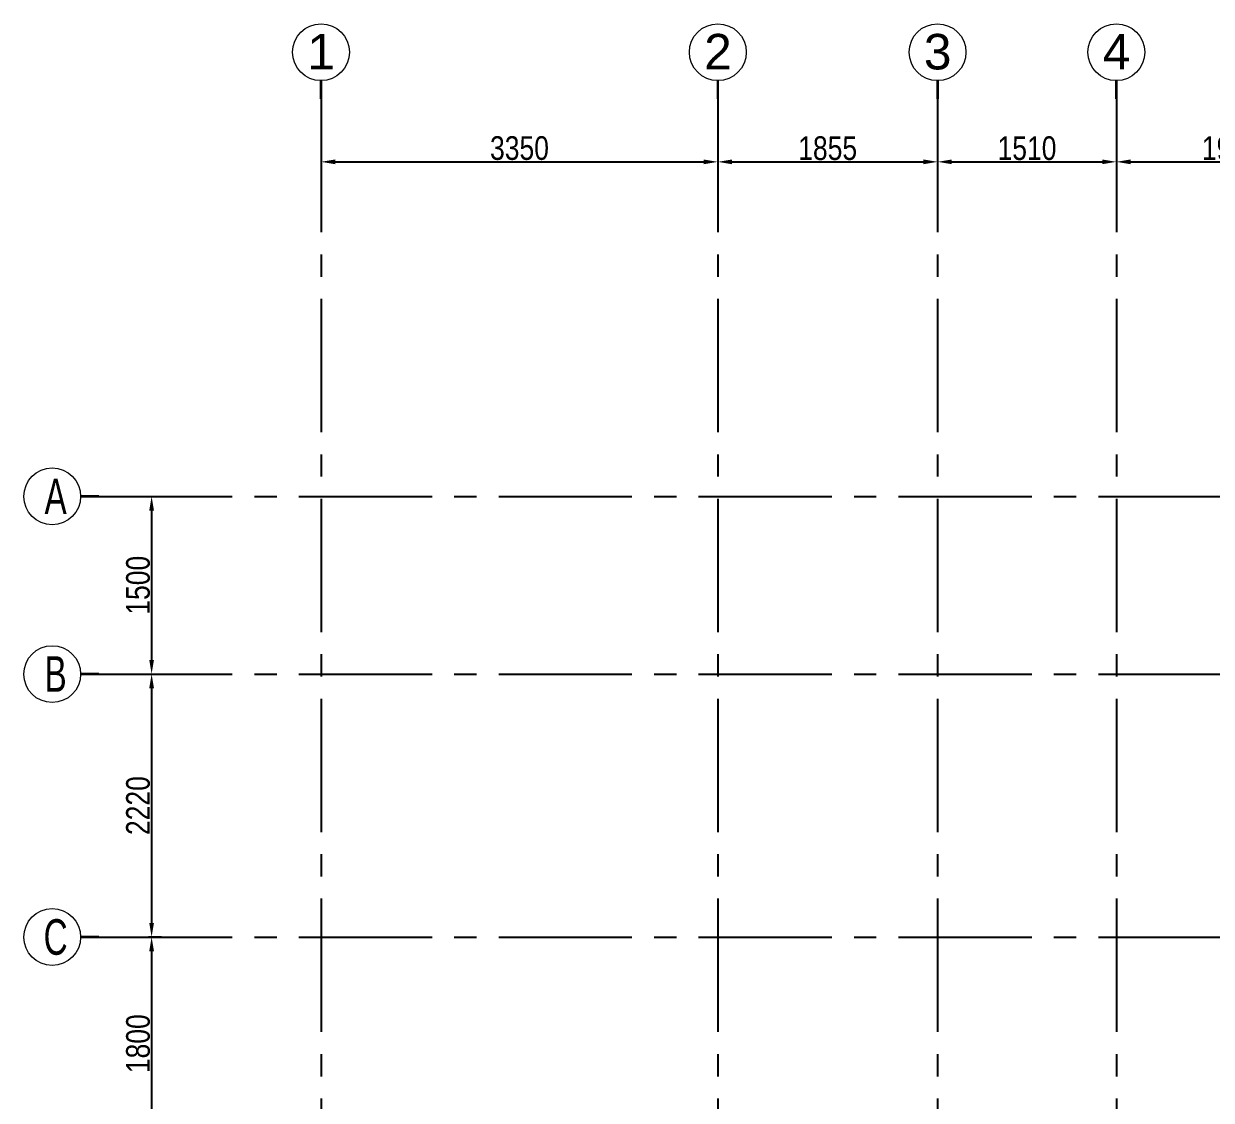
# Model space of a CAD drawing. Header units: millimetres. Extents: x 1255966 to 1543449, y 318653 to 465396.
# Drawn here: x 1255966 to 1265993, y 361316 to 370403 of the extents above; entities that cross this region are included whole.
import ezdxf
from ezdxf.enums import TextEntityAlignment as Align

# ---------------------------------------------------------------- set-up
doc = ezdxf.new("R2010")
doc.units = ezdxf.units.MM
doc.header["$LTSCALE"] = 500
doc.header["$MEASUREMENT"] = 0
doc.header["$PDMODE"] = 34
doc.linetypes.add('Site$0$CENTER2', pattern=[1.125, 0.75, -0.125, 0.125, -0.125])
doc.layers.get('Defpoints').update_dxf_attribs({"lineweight": 0})
doc.layers.add('GRID', color=7, linetype='Continuous')
doc.layers.add('GRID DIM', color=7, linetype='Continuous')
doc.layers.add('GRID NO.', color=7, linetype='Continuous', lineweight=20)
doc.styles.add('D50', font='arial.ttf', dxfattribs={"width": 0.8})
doc.dimstyles.new('INNER DIM', dxfattribs={"dimtxt": 200, "dimasz": 120, "dimexe": 25, "dimexo": 25, "dimgap": 12, "dimtad": 1, "dimdec": 0, "dimrnd": 5, "dimzin": 0, "dimdsep": 46, "dimtxsty": 'D50', "dimcen": 0.09, "dimdle": 25, "dimclrt": 6, "dimadec": 0, "dimazin": 0, "dimtfac": 1, "dimtdec": 0, "dimtofl": 0, "dimtmove": 1, "dimatfit": 3, "dimfxl": 75, "dimtolj": 1, "dimtzin": 0, "dimarcsym": 0})

# ---------------------------------------------------------------- blocks, each defined once
blk = doc.blocks.new('GRID MARK')
at = {"layer": 'GRID NO.', "const_width": 50}
blk.add_lwpolyline([(0, -541), (0, -891)], dxfattribs=at)
at = {"layer": 'GRID NO.'}
blk.add_circle((0, 0), 541, dxfattribs=at)
at = {"layer": 'GRID NO.', "style": 'D50', "width": 0.8}
blk.add_attdef('Y1', text='', height=500, dxfattribs=at).set_placement((-33, -267), align=Align.CENTER)
blk = doc.blocks.new('*D363')
at = {"layer": 'Defpoints', "color": 0, "linetype": 'Continuous', "transparency": 16777216}
for p in [(1258477, 369293), (1261827, 369293), (1261827, 369237)]:
    blk.add_point(p, dxfattribs=at)
at = {"layer": 'GRID DIM', "color": 0, "linetype": 'Continuous', "lineweight": -2, "transparency": 16777216}
for p, q in [((1258477, 369268), (1258477, 369212)), ((1261827, 369268), (1261827, 369212))]:
    blk.add_line(p, q, dxfattribs=at)
at = {"layer": 'GRID DIM', "linetype": 'Continuous', "lineweight": -2, "transparency": 16777216}
blk.add_line((1258597, 369237), (1261707, 369237), dxfattribs=at)
at = {"layer": 'GRID DIM', "linetype": 'Continuous', "transparency": 16777216}
for points in [[(1258597, 369257), (1258597, 369217), (1258477, 369237)], [(1261707, 369257), (1261707, 369217), (1261827, 369237)]]:
    blk.add_solid(points, dxfattribs=at)
at = {"layer": 'GRID DIM', "linetype": 'Continuous', "transparency": 16777216, "insert": (1260152, 369352), "char_height": 200, "attachment_point": 5, "style": 'D50'}
blk.add_mtext('\\A1;3350', dxfattribs=at)
blk = doc.blocks.new('*D364')
at = {"layer": 'Defpoints', "color": 0, "linetype": 'Continuous', "transparency": 16777216}
for p in [(1263682, 369555), (1261827, 369293), (1263682, 369237)]:
    blk.add_point(p, dxfattribs=at)
at = {"layer": 'GRID DIM', "color": 0, "linetype": 'Continuous', "lineweight": -2, "transparency": 16777216}
for p, q in [((1263682, 369530), (1263682, 369212)), ((1261827, 369268), (1261827, 369212))]:
    blk.add_line(p, q, dxfattribs=at)
at = {"layer": 'GRID DIM', "linetype": 'Continuous', "lineweight": -2, "transparency": 16777216}
blk.add_line((1261947, 369237), (1263562, 369237), dxfattribs=at)
at = {"layer": 'GRID DIM', "linetype": 'Continuous', "transparency": 16777216}
for points in [[(1261947, 369257), (1261947, 369217), (1261827, 369237)], [(1263562, 369257), (1263562, 369217), (1263682, 369237)]]:
    blk.add_solid(points, dxfattribs=at)
at = {"layer": 'GRID DIM', "linetype": 'Continuous', "transparency": 16777216, "insert": (1262754, 369351), "char_height": 200, "attachment_point": 5, "style": 'D50'}
blk.add_mtext('\\A1;1855', dxfattribs=at)
blk = doc.blocks.new('*D365')
at = {"layer": 'Defpoints', "color": 0, "linetype": 'Continuous', "transparency": 16777216}
for p in [(1263682, 369555), (1265192, 369555), (1265192, 369237)]:
    blk.add_point(p, dxfattribs=at)
at = {"layer": 'GRID DIM', "color": 0, "linetype": 'Continuous', "lineweight": -2, "transparency": 16777216}
for p, q in [((1263682, 369530), (1263682, 369212)), ((1265192, 369530), (1265192, 369212))]:
    blk.add_line(p, q, dxfattribs=at)
at = {"layer": 'GRID DIM', "linetype": 'Continuous', "lineweight": -2, "transparency": 16777216}
blk.add_line((1263802, 369237), (1265072, 369237), dxfattribs=at)
at = {"layer": 'GRID DIM', "linetype": 'Continuous', "transparency": 16777216}
for points in [[(1263802, 369257), (1263802, 369217), (1263682, 369237)], [(1265072, 369257), (1265072, 369217), (1265192, 369237)]]:
    blk.add_solid(points, dxfattribs=at)
at = {"layer": 'GRID DIM', "linetype": 'Continuous', "transparency": 16777216, "insert": (1264437, 369351), "char_height": 200, "attachment_point": 5, "style": 'D50'}
blk.add_mtext('\\A1;1510', dxfattribs=at)
blk = doc.blocks.new('*D366')
at = {"layer": 'Defpoints', "color": 0, "linetype": 'Continuous', "transparency": 16777216}
for p in [(1265192, 369555), (1267132, 369555), (1267132, 369237)]:
    blk.add_point(p, dxfattribs=at)
at = {"layer": 'GRID DIM', "color": 0, "linetype": 'Continuous', "lineweight": -2, "transparency": 16777216}
for p, q in [((1265192, 369530), (1265192, 369212)), ((1267132, 369530), (1267132, 369212))]:
    blk.add_line(p, q, dxfattribs=at)
at = {"layer": 'GRID DIM', "linetype": 'Continuous', "lineweight": -2, "transparency": 16777216}
blk.add_line((1265312, 369237), (1267012, 369237), dxfattribs=at)
at = {"layer": 'GRID DIM', "linetype": 'Continuous', "transparency": 16777216}
for points in [[(1265312, 369257), (1265312, 369217), (1265192, 369237)], [(1267012, 369257), (1267012, 369217), (1267132, 369237)]]:
    blk.add_solid(points, dxfattribs=at)
at = {"layer": 'GRID DIM', "linetype": 'Continuous', "transparency": 16777216, "insert": (1266162, 369351), "char_height": 200, "attachment_point": 5, "style": 'D50'}
blk.add_mtext('\\A1;1940', dxfattribs=at)
blk = doc.blocks.new('*D405')
at = {"layer": 'Defpoints', "color": 0, "linetype": 'Continuous', "transparency": 16777216}
for p in [(1257046, 366413), (1257046, 364913), (1257046, 364913)]:
    blk.add_point(p, dxfattribs=at)
at = {"layer": 'GRID DIM', "linetype": 'Continuous', "lineweight": -2, "transparency": 16777216}
blk.add_line((1257046, 366293), (1257046, 365033), dxfattribs=at)
at = {"layer": 'GRID DIM', "linetype": 'Continuous', "transparency": 16777216}
for points in [[(1257026, 366293), (1257066, 366293), (1257046, 366413)], [(1257026, 365033), (1257066, 365033), (1257046, 364913)]]:
    blk.add_solid(points, dxfattribs=at)
at = {"layer": 'GRID DIM', "linetype": 'Continuous', "transparency": 16777216, "insert": (1256932, 365663), "char_height": 200, "attachment_point": 5, "rotation": 90, "style": 'D50'}
blk.add_mtext('\\A1;1500', dxfattribs=at)
blk = doc.blocks.new('*D406')
at = {"layer": 'Defpoints', "color": 0, "linetype": 'Continuous', "transparency": 16777216}
for p in [(1257046, 364913), (1257046, 362693), (1257154, 362693)]:
    blk.add_point(p, dxfattribs=at)
at = {"layer": 'GRID DIM', "linetype": 'Continuous', "lineweight": -2, "transparency": 16777216}
blk.add_line((1257046, 364793), (1257046, 362813), dxfattribs=at)
at = {"layer": 'GRID DIM', "color": 0, "linetype": 'Continuous', "lineweight": -2, "transparency": 16777216}
blk.add_line((1257129, 362693), (1257021, 362693), dxfattribs=at)
at = {"layer": 'GRID DIM', "linetype": 'Continuous', "transparency": 16777216}
for points in [[(1257026, 364793), (1257066, 364793), (1257046, 364913)], [(1257026, 362813), (1257066, 362813), (1257046, 362693)]]:
    blk.add_solid(points, dxfattribs=at)
at = {"layer": 'GRID DIM', "linetype": 'Continuous', "transparency": 16777216, "insert": (1256932, 363803), "char_height": 200, "attachment_point": 5, "rotation": 90, "style": 'D50'}
blk.add_mtext('\\A1;2220', dxfattribs=at)
blk = doc.blocks.new('*D407')
at = {"layer": 'Defpoints', "color": 0, "linetype": 'Continuous', "transparency": 16777216}
for p in [(1257154, 362693), (1257046, 360893), (1257154, 360893)]:
    blk.add_point(p, dxfattribs=at)
at = {"layer": 'GRID DIM', "color": 0, "linetype": 'Continuous', "lineweight": -2, "transparency": 16777216}
for p, q in [((1257129, 362693), (1257021, 362693)), ((1257129, 360893), (1257021, 360893))]:
    blk.add_line(p, q, dxfattribs=at)
at = {"layer": 'GRID DIM', "linetype": 'Continuous', "lineweight": -2, "transparency": 16777216}
blk.add_line((1257046, 362573), (1257046, 361013), dxfattribs=at)
at = {"layer": 'GRID DIM', "linetype": 'Continuous', "transparency": 16777216}
for points in [[(1257026, 362573), (1257066, 362573), (1257046, 362693)], [(1257026, 361013), (1257066, 361013), (1257046, 360893)]]:
    blk.add_solid(points, dxfattribs=at)
at = {"layer": 'GRID DIM', "linetype": 'Continuous', "transparency": 16777216, "insert": (1256932, 361793), "char_height": 200, "attachment_point": 5, "rotation": 90, "style": 'D50'}
blk.add_mtext('\\A1;1800', dxfattribs=at)

msp = doc.modelspace()

# ---------------------------------------------------------------- linework, layer by layer
at = {"layer": 'GRID', "color": 16, "linetype": 'Site$0$CENTER2', "ltscale": 3}
for points in [[(1258476.6, 369767.3), (1258476.6, 356758.1)], [(1261826.6, 369767.3), (1261826.6, 357743.1)], [(1263681.6, 369767.3), (1263681.6, 357743.1)], [(1265191.6, 369767.3), (1265191.6, 357743.1)], [(1256601.9, 366412.7), (1269451.6, 366412.7)], [(1256601.9, 364912.7), (1269451.6, 364912.7)], [(1256601.9, 362692.9), (1269451.6, 362692.9)]]:
    msp.add_lwpolyline(points, dxfattribs=at)

# ---------------------------------------------------------------- block references
at = {"layer": 'GRID NO.'}
ref = msp.add_blockref('GRID MARK', (1258476.6, 370162.6), dxfattribs=dict(at, xscale=0.4435200000032785, yscale=0.4435200000032785, zscale=0.4435200000032785))
ref.add_attrib('Y1', '1', dxfattribs={"height": 300, "style": 'D50'}).set_placement((1258477.6, 370017), align=Align.CENTER)
ref = msp.add_blockref('GRID MARK', (1261826.6, 370162.6), dxfattribs=dict(at, xscale=0.4435200000032785, yscale=0.4435200000032785, zscale=0.4435200000032785))
ref.add_attrib('Y1', '2', dxfattribs={"height": 300, "style": 'D50'}).set_placement((1261827.6, 370017), align=Align.CENTER)
ref = msp.add_blockref('GRID MARK', (1263681.6, 370162.6), dxfattribs=dict(at, xscale=0.4435200000032785, yscale=0.4435200000032785, zscale=0.4435200000032785))
ref.add_attrib('Y1', '3', dxfattribs={"height": 300, "style": 'D50'}).set_placement((1263682.6, 370017), align=Align.CENTER)
ref = msp.add_blockref('GRID MARK', (1265191.6, 370162.6), dxfattribs=dict(at, xscale=0.4435200000032785, yscale=0.4435200000032785, zscale=0.4435200000032785))
ref.add_attrib('Y1', '4', dxfattribs={"height": 300, "style": 'D50'}).set_placement((1265192.6, 370017), align=Align.CENTER)
ref = msp.add_blockref('GRID MARK', (1256206.6, 366412.7), dxfattribs=dict(at, xscale=0.443520000003279, yscale=0.443520000003279, zscale=0.443520000003279, rotation=90))
ref.add_attrib('Y1', 'A', dxfattribs={"height": 300, "style": 'D50', "width": 0.669886}).set_placement((1256235.6, 366413.8), align=Align.MIDDLE_CENTER)
ref = msp.add_blockref('GRID MARK', (1256206.6, 364912.7), dxfattribs=dict(at, xscale=0.443520000003279, yscale=0.443520000003279, zscale=0.443520000003279, rotation=90))
ref.add_attrib('Y1', 'B', dxfattribs={"height": 300, "style": 'D50', "width": 0.669886}).set_placement((1256235.6, 364913.8), align=Align.MIDDLE_CENTER)
ref = msp.add_blockref('GRID MARK', (1256206.6, 362692.9), dxfattribs=dict(at, xscale=0.443520000003279, yscale=0.443520000003279, zscale=0.443520000003279, rotation=90))
ref.add_attrib('Y1', 'C', dxfattribs={"height": 300, "style": 'D50', "width": 0.669886}).set_placement((1256235.6, 362693.9), align=Align.MIDDLE_CENTER)

# ---------------------------------------------------------------- dimensions: what is measured, and where the dimension line sits
at = {"layer": 'GRID DIM', "color": 0, "linetype": 'Continuous'}
for base, p1, p2, picture, middle in [((1261826.6, 369237.4), (1258476.6, 369293.5), (1261826.6, 369293.5), '*D363', (1260151.6, 369351.6)), ((1263681.6, 369237.4), (1261826.6, 369293.5), (1263681.6, 369554.7), '*D364', (1262754.1, 369351.5)), ((1265191.6, 369237.4), (1263681.6, 369554.7), (1265191.6, 369554.7), '*D365', (1264436.6, 369351.5)), ((1267131.6, 369237.4), (1265191.6, 369554.7), (1267131.6, 369554.7), '*D366', (1266161.6, 369351.5))]:
    dim = msp.add_linear_dim(base=base, p1=p1, p2=p2, dimstyle='INNER DIM', override={"dimclrd": 256, "dimclrt": 256}, dxfattribs=at)
    dim.commit()
    dim.dimension.update_dxf_attribs({"geometry": picture, "text_midpoint": middle})
for base, p1, p2, picture, middle in [((1257046, 364912.7), (1257046, 366412.7), (1257046, 364912.7), '*D405', (1256931.9, 365662.7)), ((1257046, 362692.9), (1257046, 364912.7), (1257153.7, 362692.9), '*D406', (1256931.9, 363802.8)), ((1257046, 360892.7), (1257153.7, 362692.9), (1257153.7, 360892.7), '*D407', (1256931.9, 361792.8))]:
    dim = msp.add_linear_dim(base=base, p1=p1, p2=p2, angle=90, dimstyle='INNER DIM', override={"dimclrd": 256, "dimclrt": 256}, dxfattribs=at)
    dim.commit()
    dim.dimension.update_dxf_attribs({"geometry": picture, "text_midpoint": middle})

doc.saveas('drawing.dxf')
